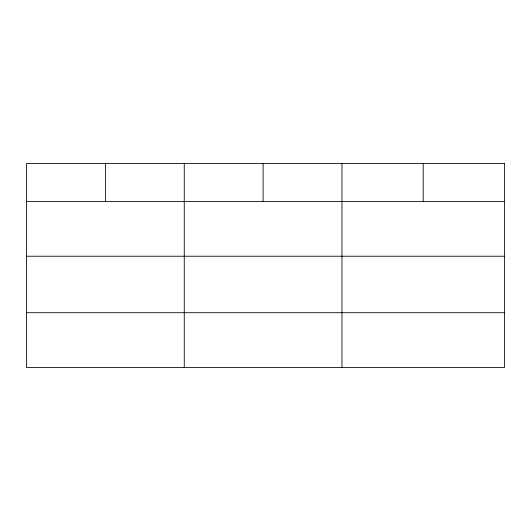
<?xml version="1.0" encoding="UTF-8"?>
<svg xmlns="http://www.w3.org/2000/svg" width="531" height="531" viewBox="0 0 531 531"><rect width="100%" height="100%" fill="white"/><g stroke="black" fill="none" stroke-linecap="round" stroke-linejoin="round"><path stroke-width="0.8" d="M26.55 201.408L504.45 201.408M26.55 256.227L504.45 256.227M26.55 312.706L504.45 312.706M423.207 163.475L423.207 201.408M341.964 163.475L341.964 367.525M263.11 163.475L263.11 201.408M184.257 163.475L184.257 367.525M105.403 163.475L105.403 201.408M504.45 163.475L26.55 163.475L26.55 367.525L504.45 367.525L504.45 163.475"/></g></svg>
